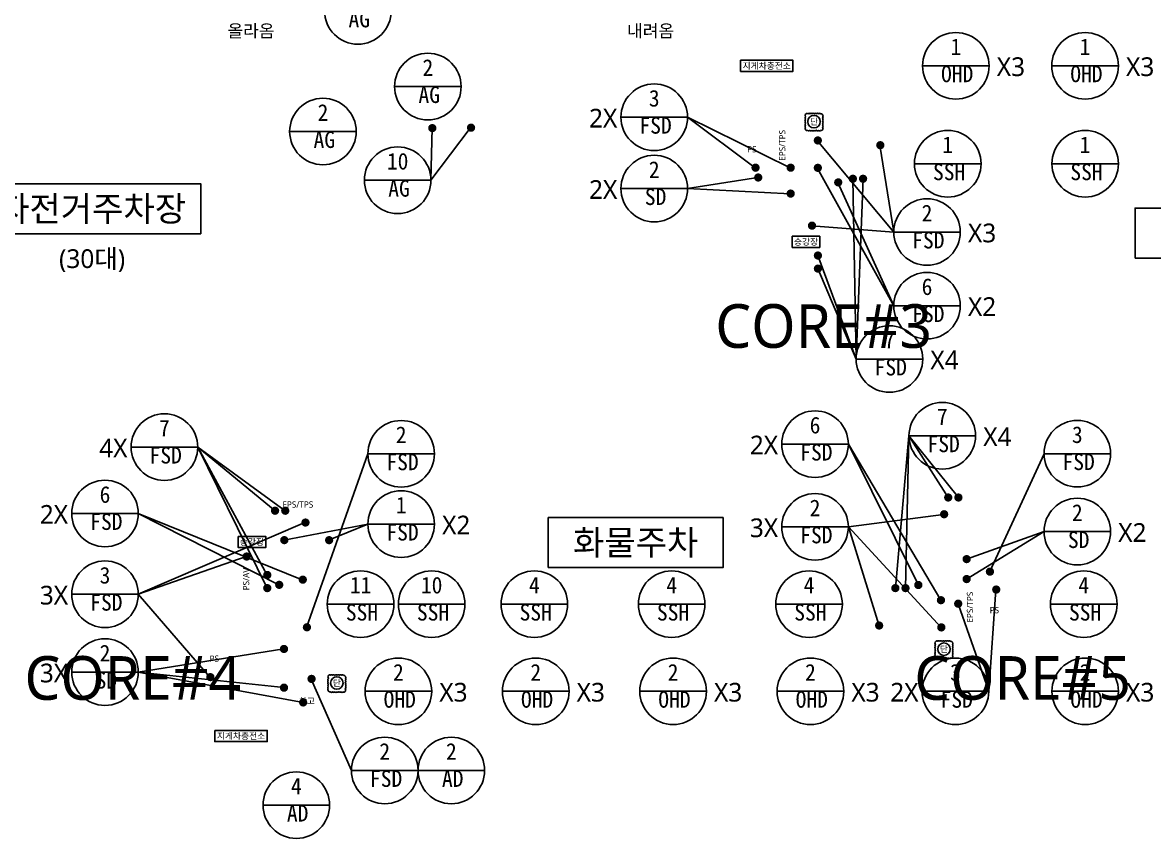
# Model space of a CAD drawing. Header units: millimetres. Extents: x 3479419 to 5579419, y 522746 to 3162891.
# Drawn here: x 4852519 to 4943077, y 1506986 to 1572355 of the extents above; entities that cross this region are included whole.
import ezdxf
from ezdxf.enums import TextEntityAlignment as Align

# ---------------------------------------------------------------- set-up
doc = ezdxf.new("R2010")
doc.units = ezdxf.units.MM
doc.layers.get('Defpoints').update_dxf_attribs({"color": 140})
for name, color, linetype, lineweight in [('A-MKXX-SYMB', 7, 'Continuous', 25), ('A-XXXX-SYMB', 7, 'Continuous', 25), ('A-XXXX-TXT2', 3, 'Continuous', 25), ('REV-202205', 20, 'Continuous', 25)]:
    doc.layers.add(name, color=color, linetype=linetype, lineweight=lineweight)
doc.layers.add('AA-SYMB', color=1, linetype='Continuous')
doc.styles.add('XR-평면도$0$맑은 고딕', font='malgun.ttf')
doc.styles.add('돋움', font='')
doc.styles.add('돋음', font='')
doc.styles.add('맑은 고딕', font='malgun.ttf')
doc.styles.add('맑은고딕', font='malgun.ttf')
doc.styles.get('돋움').set_extended_font_data('DotumChe')
doc.styles.get('돋음').set_extended_font_data('Dotum')

# ---------------------------------------------------------------- blocks, each defined once
blk = doc.blocks.new('글_자전거주차장')
at = {"layer": 'A-XXXX-TXT2', "color": 0}
blk.add_lwpolyline([(-8700, -2000), (8700, -2000), (8700, 2000), (-8700, 2000)], close=True, dxfattribs=at)
at = {"layer": 'A-XXXX-TXT2', "style": '맑은고딕'}
blk.add_text('자전거주차장', height=2000, dxfattribs=at).set_placement((0, 0), align=Align.MIDDLE_CENTER)
blk = doc.blocks.new('글_화물주차')
at = {"layer": 'A-XXXX-TXT2', "color": 0}
blk.add_lwpolyline([(-7000, -2000), (7000, -2000), (7000, 2000), (-7000, 2000)], close=True, dxfattribs=at)
at = {"layer": 'A-XXXX-TXT2', "style": '맑은고딕'}
blk.add_text('화물주차', height=2000, dxfattribs=at).set_placement((0, 0), align=Align.MIDDLE_CENTER)
blk = doc.blocks.new('글_지게차충전소')
at = {"layer": 'A-XXXX-TXT2', "color": 0, "ltscale": 100}
blk.add_lwpolyline([(-2100, 450), (-2100, -450), (2100, -450), (2100, 450)], close=True, dxfattribs=at)
at = {"layer": 'A-XXXX-TXT2', "ltscale": 100, "style": 'XR-평면도$0$맑은 고딕'}
blk.add_text('지게차충전소', height=500, dxfattribs=at).set_placement((0, 0), align=Align.MIDDLE_CENTER)
blk = doc.blocks.new('글_승강장')
at = {"layer": 'A-XXXX-TXT2', "color": 0, "ltscale": 100}
blk.add_lwpolyline([(-1100, 450), (-1100, -450), (1100, -450), (1100, 450)], close=True, dxfattribs=at)
at = {"layer": 'A-XXXX-TXT2', "ltscale": 100, "style": 'XR-평면도$0$맑은 고딕'}
blk.add_text('승강장', height=500, dxfattribs=at).set_placement((0, 0), align=Align.MIDDLE_CENTER)
blk = doc.blocks.new('WINSYMBOL-flat-1')
at = {"layer": 'AA-SYMB', "color": 3}
blk.add_line((-1440, 0), (1440, 0), dxfattribs=at)
blk.add_circle((0, 0), 1440, dxfattribs=at)
at = {"layer": 'AA-SYMB', "style": '돋음'}
blk.add_attdef('0', text='', height=720, dxfattribs=at).set_placement((0, 246), align=Align.CENTER)
at = {"layer": 'AA-SYMB', "style": '돋음', "width": 0.95}
blk.add_attdef('FSD', text='', height=720, dxfattribs=at).set_placement((59, -927), align=Align.CENTER)
blk = doc.blocks.new('A$C425F3A2A')
at = {"layer": 'Defpoints', "style": '맑은고딕'}
for s, p in [('CORE#3', (185932, 144972)), ('CORE#4', (130605, 116772)), ('CORE#5', (201868, 116772))]:
    blk.add_text(s, height=3500, dxfattribs=at).set_placement(p, align=Align.BOTTOM_RIGHT)
blk = doc.blocks.new('fsd7')
at = {"layer": 'A-MKXX-SYMB'}
h = blk.add_hatch(color=256, dxfattribs=at)
edge = h.paths.add_edge_path()
edge.add_arc((179593, 159571), 333, 0, 360)
h = blk.add_hatch(color=256, dxfattribs=at)
edge = h.paths.add_edge_path()
edge.add_arc((180408, 159571), 333, 0, 360)
h = blk.add_hatch(color=256, dxfattribs=at)
edge = h.paths.add_edge_path()
edge.add_arc((176793, 153421), 333, 0, 360)
h = blk.add_hatch(color=256, dxfattribs=at)
edge = h.paths.add_edge_path()
edge.add_arc((176793, 152371), 333, 0, 360)
h = blk.add_hatch(color=256, dxfattribs=at)
edge = h.paths.add_edge_path()
edge.add_arc((187228, 134031), 333, 0, 360)
h = blk.add_hatch(color=256, dxfattribs=at)
edge = h.paths.add_edge_path()
edge.add_arc((188043, 134031), 333, 0, 360)
h = blk.add_hatch(color=256, dxfattribs=at)
edge = h.paths.add_edge_path()
edge.add_arc((133318, 132971), 333, 0, 360)
h = blk.add_hatch(color=256, dxfattribs=at)
edge = h.paths.add_edge_path()
edge.add_arc((134133, 132971), 333, 0, 360)
h = blk.add_hatch(color=256, dxfattribs=at)
edge = h.paths.add_edge_path()
edge.add_arc((132693, 127821), 333, 0, 360)
h = blk.add_hatch(color=256, dxfattribs=at)
edge = h.paths.add_edge_path()
edge.add_arc((132693, 126771), 333, 0, 360)
h = blk.add_hatch(color=256, dxfattribs=at)
edge = h.paths.add_edge_path()
edge.add_arc((182993, 126771), 333, 0, 360)
h = blk.add_hatch(color=256, dxfattribs=at)
edge = h.paths.add_edge_path()
edge.add_arc((183808, 126771), 333, 0, 360)
at = {"layer": 'A-XXXX-SYMB'}
for points in [[(180408, 159571), (179851, 145126), (179593, 159571)], [(176793, 152371), (179851, 145126), (176793, 153421)], [(182993, 126771), (184086, 138980), (183808, 126771)], [(188043, 134031), (184086, 138980), (187228, 134031)], [(134133, 132971), (127121, 138070), (133318, 132971)], [(132693, 126771), (127121, 138070), (132693, 127821)]]:
    blk.add_lwpolyline(points, dxfattribs=at)
ref = blk.add_blockref('WINSYMBOL-flat-1', (182518, 145126), dxfattribs=dict(xscale=1.851851851790402, yscale=1.851851851790402, zscale=1.851851851790402))
ref.add_attrib('0', '7', dxfattribs={"layer": 'AA-SYMB', "color": 3, "height": 1333, "style": '돋움'}).set_placement((182518, 145582), align=Align.BOTTOM_CENTER)
ref.add_attrib('FSD', 'FSD', dxfattribs={"layer": 'AA-SYMB', "color": 3, "height": 1333.3, "style": '돋움'}).set_placement((182627, 143409), align=Align.BOTTOM_CENTER)
ref = blk.add_blockref('WINSYMBOL-flat-1', (186753, 138980), dxfattribs=dict(xscale=1.851851851790402, yscale=1.851851851790402, zscale=1.851851851790402))
ref.add_attrib('0', '7', dxfattribs={"layer": 'AA-SYMB', "color": 3, "height": 1333, "style": '돋움'}).set_placement((186753, 139435), align=Align.BOTTOM_CENTER)
ref.add_attrib('FSD', 'FSD', dxfattribs={"layer": 'AA-SYMB', "color": 3, "height": 1333.3, "style": '돋움'}).set_placement((186861, 137263), align=Align.BOTTOM_CENTER)
ref = blk.add_blockref('WINSYMBOL-flat-1', (124454, 138070), dxfattribs=dict(xscale=1.851851851790402, yscale=1.851851851790402, zscale=1.851851851790402))
ref.add_attrib('0', '7', dxfattribs={"layer": 'AA-SYMB', "color": 3, "height": 1333, "style": '돋움'}).set_placement((124454, 138525), align=Align.BOTTOM_CENTER)
ref.add_attrib('FSD', 'FSD', dxfattribs={"layer": 'AA-SYMB', "color": 3, "height": 1333.3, "style": '돋움'}).set_placement((124563, 136353), align=Align.BOTTOM_CENTER)
at = {"layer": 'A-XXXX-TXT2', "style": '맑은고딕'}
for s, p in [('X4', (186929, 144303)), ('X4', (191164, 138157)), ('4X', (120366, 137247))]:
    blk.add_text(s, height=1500, dxfattribs=at).set_placement(p, align=Align.CENTER)
blk = doc.blocks.new('단')
at = {"layer": 'A-XXXX-SYMB'}
blk.add_circle((0, 0), 500, dxfattribs=at)
at = {"layer": 'A-XXXX-TXT2', "ltscale": 100, "style": '맑은 고딕'}
blk.add_text('단', height=500, dxfattribs=at).set_placement((0, 0), align=Align.MIDDLE_CENTER)

msp = doc.modelspace()

# ---------------------------------------------------------------- hatches: boundary and pattern name
at = {"layer": 'A-MKXX-SYMB'}
h = msp.add_hatch(color=256, dxfattribs=at)
edge = h.paths.add_edge_path()
edge.add_arc((4885330.1, 1563901.6), 333.3, 0, 360)
h = msp.add_hatch(color=256, dxfattribs=at)
edge = h.paths.add_edge_path()
edge.add_arc((4888431.3, 1563934.9), 333.3, 0, 360)
h = msp.add_hatch(color=256, dxfattribs=at)
edge = h.paths.add_edge_path()
edge.add_arc((4916203.4, 1562913.1), 333.3, 0, 360)
h = msp.add_hatch(color=256, dxfattribs=at)
edge = h.paths.add_edge_path()
edge.add_arc((4921208.3, 1562533.5), 333.3, 0, 360)
h = msp.add_hatch(color=256, dxfattribs=at)
edge = h.paths.add_edge_path()
edge.add_arc((4911216.4, 1560728.2), 333.3, 0, 360)
h = msp.add_hatch(color=256, dxfattribs=at)
edge = h.paths.add_edge_path()
edge.add_arc((4914029.6, 1560729), 333.3, 0, 360)
h = msp.add_hatch(color=256, dxfattribs=at)
edge = h.paths.add_edge_path()
edge.add_arc((4916203.4, 1560718.4), 333.3, 0, 360)
h = msp.add_hatch(color=256, dxfattribs=at)
edge = h.paths.add_edge_path()
edge.add_arc((4911430.2, 1559943.9), 333.3, 0, 360)
h = msp.add_hatch(color=256, dxfattribs=at)
edge = h.paths.add_edge_path()
edge.add_arc((4917836.9, 1559552.1), 333.3, 0, 360)
h = msp.add_hatch(color=256, dxfattribs=at)
edge = h.paths.add_edge_path()
edge.add_arc((4914029.6, 1558654.5), 333.3, 0, 360)
h = msp.add_hatch(color=256, dxfattribs=at)
edge = h.paths.add_edge_path()
edge.add_arc((4915738.4, 1556085.8), 333.3, 0, 360)
h = msp.add_hatch(color=256, dxfattribs=at)
edge = h.paths.add_edge_path()
edge.add_arc((4926320.5, 1532958.8), 333.3, 0, 360)
h = msp.add_hatch(color=256, dxfattribs=at)
edge = h.paths.add_edge_path()
edge.add_arc((4875172.4, 1532295.2), 333.3, 0, 360)
h = msp.add_hatch(color=256, dxfattribs=at)
edge = h.paths.add_edge_path()
edge.add_arc((4873477.5, 1530885.6), 333.3, 0, 360)
h = msp.add_hatch(color=256, dxfattribs=at)
edge = h.paths.add_edge_path()
edge.add_arc((4877066, 1530883.5), 333.3, 0, 360)
h = msp.add_hatch(color=256, dxfattribs=at)
edge = h.paths.add_edge_path()
edge.add_arc((4870457.1, 1529571.2), 333.3, 0, 360)
h = msp.add_hatch(color=256, dxfattribs=at)
edge = h.paths.add_edge_path()
edge.add_arc((4928122.9, 1529365.2), 333.3, 0, 360)
h = msp.add_hatch(color=256, dxfattribs=at)
edge = h.paths.add_edge_path()
edge.add_arc((4929988, 1528360.5), 333.3, 0, 360)
h = msp.add_hatch(color=256, dxfattribs=at)
edge = h.paths.add_edge_path()
edge.add_arc((4874958.3, 1527718.4), 333.3, 0, 360)
h = msp.add_hatch(color=256, dxfattribs=at)
edge = h.paths.add_edge_path()
edge.add_arc((4928122.9, 1527767.3), 333.3, 0, 360)
h = msp.add_hatch(color=256, dxfattribs=at)
edge = h.paths.add_edge_path()
edge.add_arc((4873069.9, 1527303.4), 333.3, 0, 360)
h = msp.add_hatch(color=256, dxfattribs=at)
edge = h.paths.add_edge_path()
edge.add_arc((4924254.1, 1527290.3), 333.3, 0, 360)
h = msp.add_hatch(color=256, dxfattribs=at)
edge = h.paths.add_edge_path()
edge.add_arc((4930493.3, 1526926), 333.3, 0, 360)
h = msp.add_hatch(color=256, dxfattribs=at)
edge = h.paths.add_edge_path()
edge.add_arc((4926064.3, 1526073.8), 333.3, 0, 360)
h = msp.add_hatch(color=256, dxfattribs=at)
edge = h.paths.add_edge_path()
edge.add_arc((4927446.1, 1525791.2), 333.3, 0, 360)
h = msp.add_hatch(color=256, dxfattribs=at)
edge = h.paths.add_edge_path()
edge.add_arc((4875288.4, 1523903.4), 333.3, 0, 360)
h = msp.add_hatch(color=256, dxfattribs=at)
edge = h.paths.add_edge_path()
edge.add_arc((4921114.4, 1524043.7), 333.3, 0, 360)
h = msp.add_hatch(color=256, dxfattribs=at)
edge = h.paths.add_edge_path()
edge.add_arc((4926094.3, 1523893.7), 333.3, 0, 360)
h = msp.add_hatch(color=256, dxfattribs=at)
edge = h.paths.add_edge_path()
edge.add_arc((4873450.8, 1522165.2), 333.3, 0, 360)
h = msp.add_hatch(color=256, dxfattribs=at)
edge = h.paths.add_edge_path()
edge.add_arc((4867555.8, 1519910.2), 333.3, 0, 360)
h = msp.add_hatch(color=256, dxfattribs=at)
edge = h.paths.add_edge_path()
edge.add_arc((4875660.4, 1519766.3), 333.3, 0, 360)
h = msp.add_hatch(color=256, dxfattribs=at)
edge = h.paths.add_edge_path()
edge.add_arc((4873450.8, 1519065.2), 333.3, 0, 360)
h = msp.add_hatch(color=256, dxfattribs=at)
edge = h.paths.add_edge_path()
edge.add_arc((4874987.9, 1517880.2), 333.3, 0, 360)

# ---------------------------------------------------------------- linework, layer by layer
at = {"layer": 'A-XXXX-SYMB'}
for p, q in [((4911172.4, 1560718.5), (4905768.7, 1564771.8)), ((4913985.6, 1560719.2), (4905768.7, 1564771.8)), ((4885220.7, 1559724.7), (4888361.8, 1563891.2)), ((4885220.7, 1559724.7), (4885324.3, 1563891.2)), ((4922281.6, 1555573.8), (4916159.3, 1562903.4)), ((4922281.6, 1555573.8), (4921164.3, 1562523.8)), ((4922281.6, 1549672.3), (4916159.3, 1560708.7)), ((4911386.1, 1559934.1), (4905768.7, 1559054.3)), ((4922281.6, 1549672.3), (4917792.9, 1559542.4)), ((4913985.6, 1558644.8), (4905768.7, 1559054.3)), ((4922281.6, 1555573.8), (4915694.3, 1556076)), ((4880168.6, 1537791.2), (4875244.3, 1523893.7)), ((4934317.8, 1537813.9), (4929978.7, 1528360.5)), ((4873025.9, 1527293.7), (4861783.1, 1533021.2)), ((4874914.3, 1527708.7), (4861783.1, 1533021.2)), ((4875128.3, 1532285.5), (4861783.1, 1526550.2)), ((4873433.5, 1530875.8), (4880168.6, 1532170.3)), ((4880168.6, 1532170.3), (4877022, 1530873.8)), ((4918647.5, 1531947.5), (4921111.8, 1524014.3)), ((4870413, 1529561.5), (4861783.1, 1526550.2)), ((4867511.8, 1519900.5), (4861783.1, 1526550.2)), ((4873450.8, 1522165.2), (4861783.1, 1520311.9)), ((4861783.1, 1520311.9), (4873450.8, 1519065.2)), ((4861783.1, 1520311.9), (4874987.9, 1517880.2)), ((4878855, 1512429.8), (4875616.4, 1519756.6))]:
    msp.add_line(p, q, dxfattribs=at)
for points in [[(4926064.3, 1526073.8), (4918647.5, 1538579.7), (4924265.1, 1527274.7)], [(4926276.5, 1532949), (4918647.5, 1531947.5), (4926094.3, 1523893.7)], [(4928122.9, 1529365.2), (4934317.8, 1531569.9), (4928122.9, 1527767.3)], [(4930449.3, 1526916.2), (4929890.4, 1518772), (4927446.1, 1525791.2)]]:
    msp.add_lwpolyline(points, dxfattribs=at)
at = {"layer": 'REV-202205'}
for points in [[(4915240.5, 1565027.8, -0.5205671), (4915414.1, 1565049.1, -0.5205671), (4915580.4, 1565053.2, -0.5205671), (4915749.8, 1565038.6, -0.5205671), (4915926.3, 1565042.6, -0.5205671), (4916094.4, 1565054.2, -0.5205671), (4916261.3, 1565047, -0.5205671), (4916436.7, 1565033.4, -0.5205671), (4916570.6, 1564966.1, -0.5205671), (4916587, 1564794.5, -0.5205671), (4916580.1, 1564627.7, -0.5205671), (4916565.5, 1564452.5, -0.5205671), (4916584.3, 1564280.7, -0.5205671), (4916585.2, 1564114.6, -0.5205671), (4916567.8, 1563943.8, -0.5205671), (4916578.5, 1563767.9, -0.5205671), (4916411.6, 1563712.5, -0.5205671), (4916245.4, 1563715.8, -0.5205671), (4916072.1, 1563736.6, -0.5205671), (4915898.2, 1563716.3, -0.5205671), (4915731.8, 1563711.8, -0.5205671), (4915562.6, 1563725.9, -0.5205671), (4915386.1, 1563723.1, -0.5205671), (4915234.5, 1563781.2, -0.5205671), (4915214.5, 1563954.4, -0.5205671), (4915224.1, 1564121.9, -0.5205671), (4915232.5, 1564298, -0.5205671), (4915216, 1564468.4, -0.5205671), (4915217.9, 1564634.5, -0.5205671), (4915237.6, 1564806.9, -0.5205671)], [(4925641.4, 1522760.2, -0.5205671), (4925815, 1522781.6, -0.5205671), (4925981.3, 1522785.6, -0.5205671), (4926150.8, 1522771, -0.5205671), (4926327.3, 1522775, -0.5205671), (4926495.3, 1522786.6, -0.5205671), (4926662.2, 1522779.4, -0.5205671), (4926837.6, 1522765.9, -0.5205671), (4926971.5, 1522698.6, -0.5205671), (4926987.9, 1522526.9, -0.5205671), (4926981, 1522360.2, -0.5205671), (4926966.4, 1522185, -0.5205671), (4926985.2, 1522013.2, -0.5205671), (4926986.1, 1521847.1, -0.5205671), (4926968.8, 1521676.2, -0.5205671), (4926979.5, 1521500.4, -0.5205671), (4926812.6, 1521445, -0.5205671), (4926646.3, 1521448.3, -0.5205671), (4926473, 1521469, -0.5205671), (4926299.1, 1521448.8, -0.5205671), (4926132.8, 1521444.2, -0.5205671), (4925963.6, 1521458.3, -0.5205671), (4925787, 1521455.5, -0.5205671), (4925635.5, 1521513.7, -0.5205671), (4925615.4, 1521686.9, -0.5205671), (4925625, 1521854.3, -0.5205671), (4925633.5, 1522030.4, -0.5205671), (4925617, 1522200.8, -0.5205671), (4925618.8, 1522366.9, -0.5205671), (4925638.5, 1522539.3, -0.5205671)], [(4877020.9, 1520038.8, -0.5205671), (4877194.5, 1520060.2, -0.5205671), (4877360.8, 1520064.2, -0.5205671), (4877530.2, 1520049.6, -0.5205671), (4877706.7, 1520053.7, -0.5205671), (4877874.8, 1520065.3, -0.5205671), (4878041.7, 1520058, -0.5205671), (4878217.1, 1520044.5, -0.5205671), (4878351, 1519977.2, -0.5205671), (4878367.4, 1519805.6, -0.5205671), (4878360.5, 1519638.8, -0.5205671), (4878345.8, 1519463.6, -0.5205671), (4878364.7, 1519291.8, -0.5205671), (4878365.6, 1519125.7, -0.5205671), (4878348.2, 1518954.8, -0.5205671), (4878358.9, 1518779, -0.5205671), (4878192, 1518723.6, -0.5205671), (4878025.8, 1518726.9, -0.5205671), (4877852.5, 1518747.6, -0.5205671), (4877678.6, 1518727.4, -0.5205671), (4877512.2, 1518722.9, -0.5205671), (4877343, 1518737, -0.5205671), (4877166.5, 1518734.2, -0.5205671), (4877014.9, 1518792.3, -0.5205671), (4876994.9, 1518965.5, -0.5205671), (4877004.4, 1519132.9, -0.5205671), (4877012.9, 1519309.1, -0.5205671), (4876996.4, 1519479.4, -0.5205671), (4876998.3, 1519645.6, -0.5205671), (4877018, 1519817.9, -0.5205671)]]:
    msp.add_lwpolyline(points, format="xyb", close=True, dxfattribs=at)

# ---------------------------------------------------------------- block references
for name, p in [('fsd7', (4739418.8, 1400270.6)), ('글_지게차충전소', (4912111.8, 1568891.2)), ('글_자전거주차장', (4858083.5, 1557440)), ('글_화물주차', (4948611.8, 1555491.2)), ('글_승강장', (4915261.8, 1554791.2)), ('글_화물주차', (4901615.3, 1530691.2)), ('글_승강장', (4870886.8, 1530735.7)), ('글_지게차충전소', (4870011.8, 1515191.2))]:
    msp.add_blockref(name, p)
ref = msp.add_blockref('WINSYMBOL-flat-1', (4879371.8, 1573291.1), dxfattribs=dict(xscale=1.851851851790402, yscale=1.851851851790402, zscale=1.851851851790402))
ref.add_attrib('0', '2', dxfattribs={"layer": 'AA-SYMB', "color": 3, "height": 1333.3, "style": '돋움'}).set_placement((4879371.8, 1573746.7), align=Align.BOTTOM_CENTER)
ref.add_attrib('FSD', 'AG', dxfattribs={"layer": 'AA-SYMB', "color": 3, "height": 1333.33, "style": '돋움'}).set_placement((4879480.2, 1571574.3), align=Align.BOTTOM_CENTER)
ref = msp.add_blockref('WINSYMBOL-flat-1', (4927257.4, 1568895.2), dxfattribs=dict(xscale=1.851851851790402, yscale=1.851851851790402, zscale=1.851851851790402))
ref.add_attrib('0', '1', dxfattribs={"layer": 'AA-SYMB', "color": 3, "height": 1333.3, "style": '돋움'}).set_placement((4927257.4, 1569350.8), align=Align.BOTTOM_CENTER)
ref.add_attrib('FSD', 'OHD', dxfattribs={"layer": 'AA-SYMB', "color": 3, "height": 1333.33, "style": '돋움'}).set_placement((4927365.9, 1567178.4), align=Align.BOTTOM_CENTER)
ref = msp.add_blockref('WINSYMBOL-flat-1', (4937607.3, 1568895.2), dxfattribs=dict(xscale=1.851851851790402, yscale=1.851851851790402, zscale=1.851851851790402))
ref.add_attrib('0', '1', dxfattribs={"layer": 'AA-SYMB', "color": 3, "height": 1333.3, "style": '돋움'}).set_placement((4937607.3, 1569350.8), align=Align.BOTTOM_CENTER)
ref.add_attrib('FSD', 'OHD', dxfattribs={"layer": 'AA-SYMB', "color": 3, "height": 1333.33, "style": '돋움'}).set_placement((4937715.7, 1567178.4), align=Align.BOTTOM_CENTER)
ref = msp.add_blockref('WINSYMBOL-flat-1', (4884973.9, 1567229.2), dxfattribs=dict(xscale=1.851851851790402, yscale=1.851851851790402, zscale=1.851851851790402))
ref.add_attrib('0', '2', dxfattribs={"layer": 'AA-SYMB', "color": 3, "height": 1333.3, "style": '돋움'}).set_placement((4884973.9, 1567684.8), align=Align.BOTTOM_CENTER)
ref.add_attrib('FSD', 'AG', dxfattribs={"layer": 'AA-SYMB', "color": 3, "height": 1333.33, "style": '돋움'}).set_placement((4885082.3, 1565512.4), align=Align.BOTTOM_CENTER)
ref = msp.add_blockref('WINSYMBOL-flat-1', (4903102, 1564771.8), dxfattribs=dict(xscale=1.851851851790402, yscale=1.851851851790402, zscale=1.851851851790402))
ref.add_attrib('0', '3', dxfattribs={"layer": 'AA-SYMB', "color": 3, "height": 1333.3, "style": '돋움'}).set_placement((4903102, 1565227.4), align=Align.BOTTOM_CENTER)
ref.add_attrib('FSD', 'FSD', dxfattribs={"layer": 'AA-SYMB', "color": 3, "height": 1333.33, "style": '돋움'}).set_placement((4903210.5, 1563055), align=Align.BOTTOM_CENTER)
ref = msp.add_blockref('WINSYMBOL-flat-1', (4876571.6, 1563627.9), dxfattribs=dict(xscale=1.851851851790402, yscale=1.851851851790402, zscale=1.851851851790402))
ref.add_attrib('0', '2', dxfattribs={"layer": 'AA-SYMB', "color": 3, "height": 1333.3, "style": '돋움'}).set_placement((4876571.6, 1564083.5), align=Align.BOTTOM_CENTER)
ref.add_attrib('FSD', 'AG', dxfattribs={"layer": 'AA-SYMB', "color": 3, "height": 1333.33, "style": '돋움'}).set_placement((4876680.1, 1561911.1), align=Align.BOTTOM_CENTER)
ref = msp.add_blockref('WINSYMBOL-flat-1', (4926611.8, 1561046.5), dxfattribs=dict(xscale=1.851851851790402, yscale=1.851851851790402, zscale=1.851851851790402))
ref.add_attrib('0', '1', dxfattribs={"layer": 'AA-SYMB', "color": 3, "height": 1333.3, "style": '돋움'}).set_placement((4926611.8, 1561502.1), align=Align.BOTTOM_CENTER)
ref.add_attrib('FSD', 'SSH', dxfattribs={"layer": 'AA-SYMB', "color": 3, "height": 1333.33, "style": '돋움'}).set_placement((4926720.3, 1559329.7), align=Align.BOTTOM_CENTER)
ref = msp.add_blockref('WINSYMBOL-flat-1', (4937611.8, 1561046.5), dxfattribs=dict(xscale=1.851851851790402, yscale=1.851851851790402, zscale=1.851851851790402))
ref.add_attrib('0', '1', dxfattribs={"layer": 'AA-SYMB', "color": 3, "height": 1333.3, "style": '돋움'}).set_placement((4937611.8, 1561502.1), align=Align.BOTTOM_CENTER)
ref.add_attrib('FSD', 'SSH', dxfattribs={"layer": 'AA-SYMB', "color": 3, "height": 1333.33, "style": '돋움'}).set_placement((4937720.3, 1559329.7), align=Align.BOTTOM_CENTER)
ref = msp.add_blockref('WINSYMBOL-flat-1', (4882554.1, 1559724.7), dxfattribs=dict(xscale=1.851851851790402, yscale=1.851851851790402, zscale=1.851851851790402))
ref.add_attrib('0', '10', dxfattribs={"layer": 'AA-SYMB', "color": 3, "height": 1333.33, "style": '돋움'}).set_placement((4882554.1, 1560180.3), align=Align.BOTTOM_CENTER)
ref.add_attrib('FSD', 'AG', dxfattribs={"layer": 'AA-SYMB', "color": 3, "height": 1333.33, "style": '돋움'}).set_placement((4882662.5, 1558007.9), align=Align.BOTTOM_CENTER)
ref = msp.add_blockref('WINSYMBOL-flat-1', (4903102, 1559054.3), dxfattribs=dict(xscale=1.851851851790402, yscale=1.851851851790402, zscale=1.851851851790402))
ref.add_attrib('0', '2', dxfattribs={"layer": 'AA-SYMB', "color": 3, "height": 1333.3, "style": '돋움'}).set_placement((4903102, 1559509.9), align=Align.BOTTOM_CENTER)
ref.add_attrib('FSD', 'SD', dxfattribs={"layer": 'AA-SYMB', "color": 3, "height": 1333.33, "style": '돋움'}).set_placement((4903210.5, 1557337.5), align=Align.BOTTOM_CENTER)
ref = msp.add_blockref('WINSYMBOL-flat-1', (4924948.3, 1555573.8), dxfattribs=dict(xscale=1.851851851790402, yscale=1.851851851790402, zscale=1.851851851790402))
ref.add_attrib('0', '2', dxfattribs={"layer": 'AA-SYMB', "color": 3, "height": 1333.3, "style": '돋움'}).set_placement((4924948.3, 1556029.4), align=Align.BOTTOM_CENTER)
ref.add_attrib('FSD', 'FSD', dxfattribs={"layer": 'AA-SYMB', "color": 3, "height": 1333.33, "style": '돋움'}).set_placement((4925056.7, 1553857), align=Align.BOTTOM_CENTER)
ref = msp.add_blockref('WINSYMBOL-flat-1', (4924948.3, 1549672.3), dxfattribs=dict(xscale=1.851851851790402, yscale=1.851851851790402, zscale=1.851851851790402))
ref.add_attrib('0', '6', dxfattribs={"layer": 'AA-SYMB', "color": 3, "height": 1333.3, "style": '돋움'}).set_placement((4924948.3, 1550127.9), align=Align.BOTTOM_CENTER)
ref.add_attrib('FSD', 'FSD', dxfattribs={"layer": 'AA-SYMB', "color": 3, "height": 1333.33, "style": '돋움'}).set_placement((4925056.7, 1547955.5), align=Align.BOTTOM_CENTER)
ref = msp.add_blockref('WINSYMBOL-flat-1', (4882835.3, 1537805.3), dxfattribs=dict(xscale=1.851851851790402, yscale=1.851851851790402, zscale=1.851851851790402))
ref.add_attrib('0', '2', dxfattribs={"layer": 'AA-SYMB', "color": 3, "height": 1333.3, "style": '돋움'}).set_placement((4882835.3, 1538260.9), align=Align.BOTTOM_CENTER)
ref.add_attrib('FSD', 'FSD', dxfattribs={"layer": 'AA-SYMB', "color": 3, "height": 1333.33, "style": '돋움'}).set_placement((4882943.7, 1536088.5), align=Align.BOTTOM_CENTER)
ref = msp.add_blockref('WINSYMBOL-flat-1', (4915980.8, 1538579.7), dxfattribs=dict(xscale=1.851851851790402, yscale=1.851851851790402, zscale=1.851851851790402))
ref.add_attrib('0', '6', dxfattribs={"layer": 'AA-SYMB', "color": 3, "height": 1333.3, "style": '돋움'}).set_placement((4915980.8, 1539035.3), align=Align.BOTTOM_CENTER)
ref.add_attrib('FSD', 'FSD', dxfattribs={"layer": 'AA-SYMB', "color": 3, "height": 1333.33, "style": '돋움'}).set_placement((4916089.2, 1536862.9), align=Align.BOTTOM_CENTER)
ref = msp.add_blockref('WINSYMBOL-flat-1', (4936984.5, 1537813.9), dxfattribs=dict(xscale=1.851851851790402, yscale=1.851851851790402, zscale=1.851851851790402))
ref.add_attrib('0', '3', dxfattribs={"layer": 'AA-SYMB', "color": 3, "height": 1333.3, "style": '돋움'}).set_placement((4936984.5, 1538269.5), align=Align.BOTTOM_CENTER)
ref.add_attrib('FSD', 'FSD', dxfattribs={"layer": 'AA-SYMB', "color": 3, "height": 1333.33, "style": '돋움'}).set_placement((4937092.9, 1536097.1), align=Align.BOTTOM_CENTER)
ref = msp.add_blockref('WINSYMBOL-flat-1', (4859116.4, 1533021.2), dxfattribs=dict(xscale=1.851851851790402, yscale=1.851851851790402, zscale=1.851851851790402))
ref.add_attrib('0', '6', dxfattribs={"layer": 'AA-SYMB', "color": 3, "height": 1333.3, "style": '돋움'}).set_placement((4859116.4, 1533476.9), align=Align.BOTTOM_CENTER)
ref.add_attrib('FSD', 'FSD', dxfattribs={"layer": 'AA-SYMB', "color": 3, "height": 1333.33, "style": '돋움'}).set_placement((4859224.9, 1531304.5), align=Align.BOTTOM_CENTER)
ref = msp.add_blockref('WINSYMBOL-flat-1', (4882835.3, 1532170.3), dxfattribs=dict(xscale=1.851851851790402, yscale=1.851851851790402, zscale=1.851851851790402))
ref.add_attrib('0', '1', dxfattribs={"layer": 'AA-SYMB', "color": 3, "height": 1333.3, "style": '돋움'}).set_placement((4882835.3, 1532625.9), align=Align.BOTTOM_CENTER)
ref.add_attrib('FSD', 'FSD', dxfattribs={"layer": 'AA-SYMB', "color": 3, "height": 1333.33, "style": '돋움'}).set_placement((4882943.7, 1530453.5), align=Align.BOTTOM_CENTER)
ref = msp.add_blockref('WINSYMBOL-flat-1', (4915980.8, 1531947.5), dxfattribs=dict(xscale=1.851851851790402, yscale=1.851851851790402, zscale=1.851851851790402))
ref.add_attrib('0', '2', dxfattribs={"layer": 'AA-SYMB', "color": 3, "height": 1333.3, "style": '돋움'}).set_placement((4915980.8, 1532403.1), align=Align.BOTTOM_CENTER)
ref.add_attrib('FSD', 'FSD', dxfattribs={"layer": 'AA-SYMB', "color": 3, "height": 1333.33, "style": '돋움'}).set_placement((4916089.2, 1530230.7), align=Align.BOTTOM_CENTER)
ref = msp.add_blockref('WINSYMBOL-flat-1', (4936984.5, 1531569.9), dxfattribs=dict(xscale=1.851851851790402, yscale=1.851851851790402, zscale=1.851851851790402))
ref.add_attrib('0', '2', dxfattribs={"layer": 'AA-SYMB', "color": 3, "height": 1333.3, "style": '돋움'}).set_placement((4936984.5, 1532025.6), align=Align.BOTTOM_CENTER)
ref.add_attrib('FSD', 'SD', dxfattribs={"layer": 'AA-SYMB', "color": 3, "height": 1333.33, "style": '돋움'}).set_placement((4937092.9, 1529853.2), align=Align.BOTTOM_CENTER)
ref = msp.add_blockref('WINSYMBOL-flat-1', (4859116.4, 1526550.2), dxfattribs=dict(xscale=1.851851851790402, yscale=1.851851851790402, zscale=1.851851851790402))
ref.add_attrib('0', '3', dxfattribs={"layer": 'AA-SYMB', "color": 3, "height": 1333.3, "style": '돋움'}).set_placement((4859116.4, 1527005.8), align=Align.BOTTOM_CENTER)
ref.add_attrib('FSD', 'FSD', dxfattribs={"layer": 'AA-SYMB', "color": 3, "height": 1333.33, "style": '돋움'}).set_placement((4859224.9, 1524833.4), align=Align.BOTTOM_CENTER)
ref = msp.add_blockref('WINSYMBOL-flat-1', (4879586.9, 1525757), dxfattribs=dict(xscale=1.851851851790402, yscale=1.851851851790402, zscale=1.851851851790402))
ref.add_attrib('0', '11', dxfattribs={"layer": 'AA-SYMB', "color": 3, "height": 1333.33, "style": '돋움'}).set_placement((4879586.9, 1526212.6), align=Align.BOTTOM_CENTER)
ref.add_attrib('FSD', 'SSH', dxfattribs={"layer": 'AA-SYMB', "color": 3, "height": 1333.33, "style": '돋움'}).set_placement((4879695.3, 1524040.2), align=Align.BOTTOM_CENTER)
ref = msp.add_blockref('WINSYMBOL-flat-1', (4885277.2, 1525757), dxfattribs=dict(xscale=1.851851851790402, yscale=1.851851851790402, zscale=1.851851851790402))
ref.add_attrib('0', '10', dxfattribs={"layer": 'AA-SYMB', "color": 3, "height": 1333.33, "style": '돋움'}).set_placement((4885277.2, 1526212.6), align=Align.BOTTOM_CENTER)
ref.add_attrib('FSD', 'SSH', dxfattribs={"layer": 'AA-SYMB', "color": 3, "height": 1333.33, "style": '돋움'}).set_placement((4885385.6, 1524040.2), align=Align.BOTTOM_CENTER)
ref = msp.add_blockref('WINSYMBOL-flat-1', (4893500.3, 1525757), dxfattribs=dict(xscale=1.851851851790402, yscale=1.851851851790402, zscale=1.851851851790402))
ref.add_attrib('0', '4', dxfattribs={"layer": 'AA-SYMB', "color": 3, "height": 1333.3, "style": '돋움'}).set_placement((4893500.3, 1526212.6), align=Align.BOTTOM_CENTER)
ref.add_attrib('FSD', 'SSH', dxfattribs={"layer": 'AA-SYMB', "color": 3, "height": 1333.33, "style": '돋움'}).set_placement((4893608.8, 1524040.2), align=Align.BOTTOM_CENTER)
ref = msp.add_blockref('WINSYMBOL-flat-1', (4904500.3, 1525757), dxfattribs=dict(xscale=1.851851851790402, yscale=1.851851851790402, zscale=1.851851851790402))
ref.add_attrib('0', '4', dxfattribs={"layer": 'AA-SYMB', "color": 3, "height": 1333.3, "style": '돋움'}).set_placement((4904500.3, 1526212.6), align=Align.BOTTOM_CENTER)
ref.add_attrib('FSD', 'SSH', dxfattribs={"layer": 'AA-SYMB', "color": 3, "height": 1333.33, "style": '돋움'}).set_placement((4904608.8, 1524040.2), align=Align.BOTTOM_CENTER)
ref = msp.add_blockref('WINSYMBOL-flat-1', (4915500.3, 1525757), dxfattribs=dict(xscale=1.851851851790402, yscale=1.851851851790402, zscale=1.851851851790402))
ref.add_attrib('0', '4', dxfattribs={"layer": 'AA-SYMB', "color": 3, "height": 1333.3, "style": '돋움'}).set_placement((4915500.3, 1526212.6), align=Align.BOTTOM_CENTER)
ref.add_attrib('FSD', 'SSH', dxfattribs={"layer": 'AA-SYMB', "color": 3, "height": 1333.33, "style": '돋움'}).set_placement((4915608.8, 1524040.2), align=Align.BOTTOM_CENTER)
ref = msp.add_blockref('WINSYMBOL-flat-1', (4937500.3, 1525757), dxfattribs=dict(xscale=1.851851851790402, yscale=1.851851851790402, zscale=1.851851851790402))
ref.add_attrib('0', '4', dxfattribs={"layer": 'AA-SYMB', "color": 3, "height": 1333.3, "style": '돋움'}).set_placement((4937500.3, 1526212.6), align=Align.BOTTOM_CENTER)
ref.add_attrib('FSD', 'SSH', dxfattribs={"layer": 'AA-SYMB', "color": 3, "height": 1333.33, "style": '돋움'}).set_placement((4937608.8, 1524040.2), align=Align.BOTTOM_CENTER)
ref = msp.add_blockref('WINSYMBOL-flat-1', (4859116.4, 1520311.9), dxfattribs=dict(xscale=1.851851851790402, yscale=1.851851851790402, zscale=1.851851851790402))
ref.add_attrib('0', '2', dxfattribs={"layer": 'AA-SYMB', "color": 3, "height": 1333.3, "style": '돋움'}).set_placement((4859116.4, 1520767.6), align=Align.BOTTOM_CENTER)
ref.add_attrib('FSD', 'SD', dxfattribs={"layer": 'AA-SYMB', "color": 3, "height": 1333.33, "style": '돋움'}).set_placement((4859224.9, 1518595.2), align=Align.BOTTOM_CENTER)
ref = msp.add_blockref('WINSYMBOL-flat-1', (4882611.8, 1518772), dxfattribs=dict(xscale=1.851851851790402, yscale=1.851851851790402, zscale=1.851851851790402))
ref.add_attrib('0', '2', dxfattribs={"layer": 'AA-SYMB', "color": 3, "height": 1333.3, "style": '돋움'}).set_placement((4882611.8, 1519227.6), align=Align.BOTTOM_CENTER)
ref.add_attrib('FSD', 'OHD', dxfattribs={"layer": 'AA-SYMB', "color": 3, "height": 1333.33, "style": '돋움'}).set_placement((4882720.2, 1517055.2), align=Align.BOTTOM_CENTER)
ref = msp.add_blockref('WINSYMBOL-flat-1', (4893611.8, 1518772), dxfattribs=dict(xscale=1.851851851790402, yscale=1.851851851790402, zscale=1.851851851790402))
ref.add_attrib('0', '2', dxfattribs={"layer": 'AA-SYMB', "color": 3, "height": 1333.3, "style": '돋움'}).set_placement((4893611.8, 1519227.6), align=Align.BOTTOM_CENTER)
ref.add_attrib('FSD', 'OHD', dxfattribs={"layer": 'AA-SYMB', "color": 3, "height": 1333.33, "style": '돋움'}).set_placement((4893720.2, 1517055.2), align=Align.BOTTOM_CENTER)
ref = msp.add_blockref('WINSYMBOL-flat-1', (4904611.8, 1518772), dxfattribs=dict(xscale=1.851851851790402, yscale=1.851851851790402, zscale=1.851851851790402))
ref.add_attrib('0', '2', dxfattribs={"layer": 'AA-SYMB', "color": 3, "height": 1333.3, "style": '돋움'}).set_placement((4904611.8, 1519227.6), align=Align.BOTTOM_CENTER)
ref.add_attrib('FSD', 'OHD', dxfattribs={"layer": 'AA-SYMB', "color": 3, "height": 1333.33, "style": '돋움'}).set_placement((4904720.2, 1517055.2), align=Align.BOTTOM_CENTER)
ref = msp.add_blockref('WINSYMBOL-flat-1', (4915611.8, 1518772), dxfattribs=dict(xscale=1.851851851790402, yscale=1.851851851790402, zscale=1.851851851790402))
ref.add_attrib('0', '2', dxfattribs={"layer": 'AA-SYMB', "color": 3, "height": 1333.3, "style": '돋움'}).set_placement((4915611.8, 1519227.6), align=Align.BOTTOM_CENTER)
ref.add_attrib('FSD', 'OHD', dxfattribs={"layer": 'AA-SYMB', "color": 3, "height": 1333.33, "style": '돋움'}).set_placement((4915720.2, 1517055.2), align=Align.BOTTOM_CENTER)
ref = msp.add_blockref('WINSYMBOL-flat-1', (4927223.7, 1518772), dxfattribs=dict(xscale=1.851851851790402, yscale=1.851851851790402, zscale=1.851851851790402))
ref.add_attrib('0', '3', dxfattribs={"layer": 'AA-SYMB', "color": 3, "height": 1333.3, "style": '돋움'}).set_placement((4927223.7, 1519227.6), align=Align.BOTTOM_CENTER)
ref.add_attrib('FSD', 'FSD', dxfattribs={"layer": 'AA-SYMB', "color": 3, "height": 1333.33, "style": '돋움'}).set_placement((4927332.2, 1517055.2), align=Align.BOTTOM_CENTER)
ref = msp.add_blockref('WINSYMBOL-flat-1', (4937611.8, 1518772), dxfattribs=dict(xscale=1.851851851790402, yscale=1.851851851790402, zscale=1.851851851790402))
ref.add_attrib('0', '2', dxfattribs={"layer": 'AA-SYMB', "color": 3, "height": 1333.3, "style": '돋움'}).set_placement((4937611.8, 1519227.6), align=Align.BOTTOM_CENTER)
ref.add_attrib('FSD', 'OHD', dxfattribs={"layer": 'AA-SYMB', "color": 3, "height": 1333.33, "style": '돋움'}).set_placement((4937720.2, 1517055.2), align=Align.BOTTOM_CENTER)
ref = msp.add_blockref('WINSYMBOL-flat-1', (4881521.7, 1512429.8), dxfattribs=dict(xscale=1.851851851790402, yscale=1.851851851790402, zscale=1.851851851790402))
ref.add_attrib('0', '2', dxfattribs={"layer": 'AA-SYMB', "color": 3, "height": 1333.3, "style": '돋움'}).set_placement((4881521.7, 1512885.4), align=Align.BOTTOM_CENTER)
ref.add_attrib('FSD', 'FSD', dxfattribs={"layer": 'AA-SYMB', "color": 3, "height": 1333.33, "style": '돋움'}).set_placement((4881630.2, 1510713), align=Align.BOTTOM_CENTER)
ref = msp.add_blockref('WINSYMBOL-flat-1', (4886855, 1512429.8), dxfattribs=dict(xscale=1.851851851790402, yscale=1.851851851790402, zscale=1.851851851790402))
ref.add_attrib('0', '2', dxfattribs={"layer": 'AA-SYMB', "color": 3, "height": 1333.3, "style": '돋움'}).set_placement((4886855, 1512885.4), align=Align.BOTTOM_CENTER)
ref.add_attrib('FSD', 'AD', dxfattribs={"layer": 'AA-SYMB', "color": 3, "height": 1333.33, "style": '돋움'}).set_placement((4886963.5, 1510713), align=Align.BOTTOM_CENTER)
ref = msp.add_blockref('WINSYMBOL-flat-1', (4874438.1, 1509652.7), dxfattribs=dict(xscale=1.851851851790402, yscale=1.851851851790402, zscale=1.851851851790402))
ref.add_attrib('0', '4', dxfattribs={"layer": 'AA-SYMB', "color": 3, "height": 1333.3, "style": '돋움'}).set_placement((4874438.1, 1510108.3), align=Align.BOTTOM_CENTER)
ref.add_attrib('FSD', 'AD', dxfattribs={"layer": 'AA-SYMB', "color": 3, "height": 1333.33, "style": '돋움'}).set_placement((4874546.6, 1507935.9), align=Align.BOTTOM_CENTER)
at = {"layer": 'A-MKXX-SYMB'}
for p in [(4915902.6, 1564421.4), (4926303.5, 1522153.9), (4877683, 1519432.5)]:
    msp.add_blockref('단', p, dxfattribs=at)
at = {"layer": 'A-XXXX-SYMB'}
msp.add_blockref('A$C425F3A2A', (4739418.8, 1400270.6), dxfattribs=at)

# ---------------------------------------------------------------- texts
at = {"layer": 'A-XXXX-TXT2', "style": '맑은고딕'}
for s, height, p in [('올라옴', 1000, (4870809, 1571691.2)), ('내려옴', 1000, (4902809, 1571691.2)), ('(30대)', 1500, (4858083.5, 1553440))]:
    msp.add_text(s, height=height, dxfattribs=at).set_placement(p, align=Align.MIDDLE_CENTER)
for s, p in [('X3', (4931668.6, 1568072.4)), ('X3', (4942018.5, 1568072.4)), ('2X', (4899013.5, 1563949)), ('2X', (4899013.5, 1558231.5)), ('X3', (4929359.5, 1554751)), ('X2', (4929359.5, 1548849.5)), ('2X', (4911892.3, 1537756.9)), ('2X', (4855027.9, 1532198.5)), ('X2', (4887246.4, 1531347.5)), ('3X', (4911892.3, 1531124.7)), ('X2', (4941395.7, 1530747.2)), ('3X', (4855027.9, 1525727.4)), ('3X', (4855027.9, 1519489.2)), ('X3', (4887023, 1517949.2)), ('X3', (4898023, 1517949.2)), ('X3', (4909023, 1517949.2)), ('X3', (4920023, 1517949.2)), ('2X', (4923135.2, 1517949.2)), ('X3', (4942023, 1517949.2))]:
    msp.add_text(s, height=1500, dxfattribs=at).set_placement(p, align=Align.CENTER)
at = {"layer": 'A-XXXX-TXT2', "ltscale": 100, "style": '맑은 고딕'}
for s, p in [('EPS/TPS', (4913353.2, 1562519.4)), ('PS/AV', (4870414.2, 1527766.2)), ('EPS/TPS', (4928387.6, 1525516.2))]:
    msp.add_text(s, height=500, rotation=90, dxfattribs=at).set_placement(p, align=Align.MIDDLE_CENTER)
for s, p in [('PS', (4910930.1, 1562211.2)), ('EPS/TPS', (4874561.8, 1533741.2)), ('PS', (4930342.3, 1525275.5)), ('PS', (4867871.8, 1521391.2)), ('창고', (4875286.8, 1517991.2))]:
    msp.add_text(s, height=500, dxfattribs=at).set_placement(p, align=Align.MIDDLE_CENTER)

doc.saveas('drawing.dxf')
